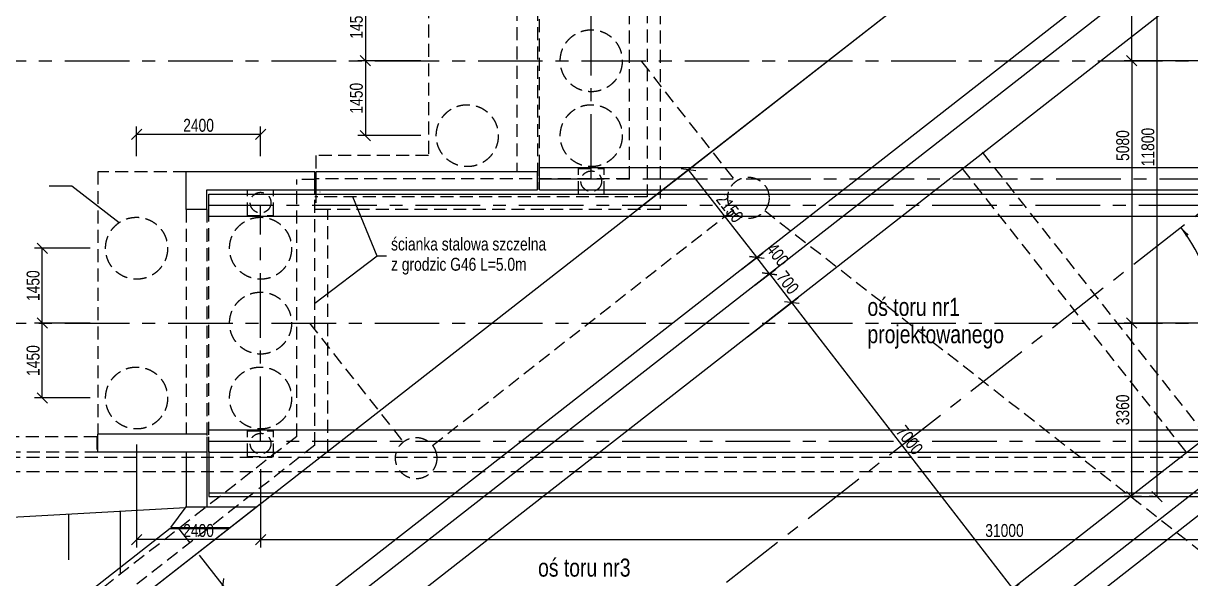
# Model space of a CAD drawing. Header units: millimetres. Extents: x -1069826 to 2704411, y -432732 to 412301.
# Drawn here: x 441120 to 463717, y 27836 to 38589 of the extents above; entities that cross this region are included whole.
import ezdxf

# ---------------------------------------------------------------- set-up
doc = ezdxf.new("R2010")
doc.units = ezdxf.units.MM
doc.header["$LTSCALE"] = 1000
doc.header["$MEASUREMENT"] = 0
doc.linetypes.add('CENTER', pattern=[2, 1.25, -0.25, 0.25, -0.25])
doc.linetypes.add('HIDDEN', pattern=[0.375, 0.25, -0.125])
for name, color, linetype in [('0-RAM-T', 7, 'Continuous'), ('0-T', 7, 'Continuous'), ('61_RZEDNE-T', 7, 'Continuous'), ('AAA_WIADUKT', 7, 'Continuous'), ('DROGO-T', 7, 'Continuous'), ('DROGOWA', 7, 'Continuous'), ('WIADUKT', 7, 'Continuous')]:
    doc.layers.add(name, color=color, linetype=linetype)
doc.styles.add('CDMSTYLE', font='CDMSIMPL', dxfattribs={"width": 0.8, "bigfont": 'CDMBIGPL'})
doc.dimstyles.new('CDMOG-MM-100', dxfattribs={"dimscale": 100, "dimtxt": 2.5, "dimasz": 2, "dimexe": 1.5, "dimexo": 3, "dimgap": 0.5, "dimtad": 1, "dimdec": 0, "dimrnd": 1, "dimzin": 1, "dimdsep": 46, "dimtxsty": 'CDMSTYLE', "dimblk": 'OBLIQUE', "dimblk1": 'OBLIQUE', "dimblk2": 'OBLIQUE', "dimsah": 1, "dimcen": -2.5, "dimclrd": 9, "dimclre": 9, "dimclrt": 9, "dimadec": 0, "dimazin": 0, "dimtfac": 1, "dimtmove": 2, "dimatfit": 3, "dimldrblk": 'OBLIQUE', "dimfxl": 1, "dimtvp": 1, "dimtolj": 1, "dimtzin": 0, "dimarcsym": 0})
doc.dimstyles.new('CDMOG-MM-100$2', dxfattribs={"dimscale": 100, "dimtxt": 2.5, "dimasz": 2, "dimexe": 1.5, "dimexo": 5, "dimgap": 0.5, "dimtad": 1, "dimdec": 0, "dimrnd": 1, "dimzin": 1, "dimdsep": 46, "dimtxsty": 'CDMSTYLE', "dimblk": 'OBLIQUE', "dimblk1": 'CLOSED', "dimblk2": 'CLOSED', "dimsah": 1, "dimtsz": 1, "dimcen": -2.5, "dimclrd": 9, "dimclre": 9, "dimclrt": 9, "dimadec": 0, "dimazin": 0, "dimtfac": 1, "dimtmove": 2, "dimatfit": 3, "dimldrblk": 'CLOSED', "dimfxl": 1, "dimtvp": 1, "dimtolj": 1, "dimtzin": 0, "dimarcsym": 0})

# ---------------------------------------------------------------- blocks, each defined once
blk = doc.blocks.new('*D627')
at = {"color": 9, "linetype": 'ByBlock', "transparency": 16777216}
blk.add_arc((461161, 32784), 3007, 0, 37.9933, dxfattribs=at)
for points in [[(463628, 34457), (463680, 34498), (463531, 34635)], [(464202, 32984), (464135, 32984), (464168, 32784)]]:
    blk.add_solid(points, dxfattribs=at)
at = {"layer": 'Defpoints', "color": 0, "linetype": 'ByBlock', "transparency": 16777216}
for p in [(488819, 54388), (464095, 33443), (427923, 32784), (508072, 32784), (436541, 13553)]:
    blk.add_point(p, dxfattribs=at)
at = {"color": 9, "linetype": 'ByBlock', "transparency": 16777216, "insert": (464070, 34075), "char_height": 250, "attachment_point": 5, "rotation": 293.9454, "style": 'CDMSTYLE'}
blk.add_mtext('\\A1;38°', dxfattribs=at)
blk = doc.blocks.new('_CLOSED')
at = {"color": 0, "linetype": 'ByBlock'}
for p, q in [((-1, 0.17), (0, 0)), ((-1, 0.17), (-1, -0.17)), ((0, 0), (-1, -0.17))]:
    blk.add_line(p, q, dxfattribs=at)
blk = doc.blocks.new('_OBLIQUE')
at = {"color": 0, "linetype": 'ByBlock'}
blk.add_line((-0.5, -0.5), (0.5, 0.5), dxfattribs=at)
blk = doc.blocks.new('*D628')
at = {"color": 9, "linetype": 'ByBlock', "transparency": 16777216}
blk.add_arc((467665, 37864), 3487, 0, 37.9933, dxfattribs=at)
for points in [[(470510, 39832), (470563, 39873), (470413, 40011)], [(471186, 38064), (471119, 38064), (471152, 37864)]]:
    blk.add_solid(points, dxfattribs=at)
at = {"layer": 'Defpoints', "color": 0, "linetype": 'ByBlock', "transparency": 16777216}
for p in [(488819, 54388), (471067, 38628), (427923, 37864), (508072, 37864), (436541, 13553)]:
    blk.add_point(p, dxfattribs=at)
at = {"color": 9, "linetype": 'ByBlock', "transparency": 16777216, "insert": (471128, 39056), "char_height": 250, "attachment_point": 5, "rotation": 288.9966, "style": 'CDMSTYLE'}
blk.add_mtext('\\A1;38°', dxfattribs=at)
blk = doc.blocks.new('*D629')
at = {"color": 9, "linetype": 'ByBlock', "transparency": 16777216}
for p, q in [((455141, 32521), (456115, 33273)), ((460276, 27642), (455996, 33181)), ((459421, 26981), (460395, 27734))]:
    blk.add_line(p, q, dxfattribs=at)
at = {"layer": 'Defpoints', "color": 0, "linetype": 'ByBlock', "transparency": 16777216}
for p in [(455996, 33181), (454903, 32337), (459184, 26798)]:
    blk.add_point(p, dxfattribs=at)
at = {"color": 9, "linetype": 'ByBlock', "transparency": 16777216, "xscale": 200, "yscale": 200, "zscale": 200}
for p, rotation in [((455996, 33181), 127.6932772982284), ((460276, 27642), 307.6932772982284)]:
    blk.add_blockref('_OBLIQUE', p, dxfattribs=dict(at, rotation=rotation))
at = {"color": 9, "linetype": 'ByBlock', "transparency": 16777216, "insert": (458275, 30519), "char_height": 250, "attachment_point": 5, "rotation": 307.6933, "style": 'CDMSTYLE'}
blk.add_mtext('\\A1;7000', dxfattribs=at)
blk = doc.blocks.new('*D631')
at = {"color": 9, "linetype": 'ByBlock', "transparency": 16777216}
for p, q in [((445712, 29957), (445712, 28442)), ((476712, 29957), (476712, 28442)), ((445712, 28592), (476712, 28592))]:
    blk.add_line(p, q, dxfattribs=at)
at = {"layer": 'Defpoints', "color": 0, "linetype": 'ByBlock', "transparency": 16777216}
for p in [(445712, 30257), (476712, 30257), (476712, 28592)]:
    blk.add_point(p, dxfattribs=at)
at = {"color": 9, "linetype": 'ByBlock', "transparency": 16777216, "xscale": 200, "yscale": 200, "zscale": 200, "rotation": 180}
blk.add_blockref('_OBLIQUE', (445712, 28592), dxfattribs=at)
at = {"color": 9, "linetype": 'ByBlock', "transparency": 16777216, "xscale": 200, "yscale": 200, "zscale": 200}
blk.add_blockref('_OBLIQUE', (476712, 28592), dxfattribs=at)
at = {"color": 9, "linetype": 'ByBlock', "transparency": 16777216, "insert": (460113, 28767), "char_height": 250, "attachment_point": 5, "style": 'CDMSTYLE'}
blk.add_mtext('\\A1;\\C1;31000', dxfattribs=at)
blk = doc.blocks.new('*D635')
at = {"color": 9, "linetype": 'ByBlock', "transparency": 16777216}
for p, q in [((455038, 33835), (455441, 34146)), ((455566, 33737), (455322, 34054)), ((455282, 33518), (455685, 33829))]:
    blk.add_line(p, q, dxfattribs=at)
at = {"layer": 'Defpoints', "color": 0, "linetype": 'ByBlock', "transparency": 16777216}
for p in [(455322, 34054), (454800, 33652), (455044, 33335)]:
    blk.add_point(p, dxfattribs=at)
at = {"color": 9, "linetype": 'ByBlock', "transparency": 16777216, "xscale": 200, "yscale": 200, "zscale": 200}
for p, rotation in [((455322, 34054), 127.6182843660991), ((455566, 33737), 307.6182843660991)]:
    blk.add_blockref('_OBLIQUE', p, dxfattribs=dict(at, rotation=rotation))
at = {"color": 9, "linetype": 'ByBlock', "transparency": 16777216, "insert": (455721, 34109), "char_height": 250, "attachment_point": 5, "rotation": 307.6183, "style": 'CDMSTYLE'}
blk.add_mtext('\\A1;400', dxfattribs=at)
blk = doc.blocks.new('*D636')
at = {"color": 9, "linetype": 'ByBlock', "transparency": 16777216}
for p, q in [((455513, 33700), (455684, 33831)), ((455565, 33740), (455993, 33186)), ((455941, 33146), (456112, 33277))]:
    blk.add_line(p, q, dxfattribs=at)
at = {"layer": 'Defpoints', "color": 0, "linetype": 'ByBlock', "transparency": 16777216}
for p in [(455276, 33516), (455993, 33186), (455704, 32962)]:
    blk.add_point(p, dxfattribs=at)
at = {"color": 9, "linetype": 'ByBlock', "transparency": 16777216, "xscale": 200, "yscale": 200, "zscale": 200}
for p, rotation in [((455565, 33740), 127.6718535673705), ((455993, 33186), 307.6718535673705)]:
    blk.add_blockref('_OBLIQUE', p, dxfattribs=dict(at, rotation=rotation))
at = {"color": 9, "linetype": 'ByBlock', "transparency": 16777216, "insert": (455918, 33569), "char_height": 250, "attachment_point": 5, "rotation": 307.6719, "style": 'CDMSTYLE'}
blk.add_mtext('\\A1;700', dxfattribs=at)
blk = doc.blocks.new('*D637')
at = {"color": 9, "linetype": 'ByBlock', "transparency": 16777216}
for p, q in [((453703, 35523), (454114, 35845)), ((455320, 34058), (453996, 35752)), ((455026, 33829), (455438, 34150))]:
    blk.add_line(p, q, dxfattribs=at)
at = {"layer": 'Defpoints', "color": 0, "linetype": 'ByBlock', "transparency": 16777216}
for p in [(453996, 35752), (453466, 35338), (454790, 33644)]:
    blk.add_point(p, dxfattribs=at)
at = {"color": 9, "linetype": 'ByBlock', "transparency": 16777216, "xscale": 200, "yscale": 200, "zscale": 200}
for p, rotation in [((453996, 35752), 127.9932772982257), ((455320, 34058), 307.9932772982257)]:
    blk.add_blockref('_OBLIQUE', p, dxfattribs=dict(at, rotation=rotation))
at = {"color": 9, "linetype": 'ByBlock', "transparency": 16777216, "insert": (454796, 35013), "char_height": 250, "attachment_point": 5, "rotation": 307.9933, "style": 'CDMSTYLE'}
blk.add_mtext('\\A1;2150', dxfattribs=at)
blk = doc.blocks.new('*D640')
at = {"color": 9, "linetype": 'ByBlock', "transparency": 16777216}
for p, q in [((462989, 41224), (462915, 41224)), ((463065, 41224), (463065, 29424)), ((462989, 29424), (462915, 29424))]:
    blk.add_line(p, q, dxfattribs=at)
at = {"layer": 'Defpoints', "color": 0, "linetype": 'ByBlock', "transparency": 16777216}
for p in [(463289, 41224), (463065, 29424), (463289, 29424)]:
    blk.add_point(p, dxfattribs=at)
at = {"color": 9, "linetype": 'ByBlock', "transparency": 16777216, "xscale": 200, "yscale": 200, "zscale": 200}
for p, rotation in [((463065, 41224), 90), ((463065, 29424), 270)]:
    blk.add_blockref('_OBLIQUE', p, dxfattribs=dict(at, rotation=rotation))
at = {"color": 9, "linetype": 'ByBlock', "transparency": 16777216, "insert": (462890, 36193), "char_height": 250, "attachment_point": 5, "rotation": 90, "style": 'CDMSTYLE'}
blk.add_mtext('\\A1;\\C1;11800', dxfattribs=at)
blk = doc.blocks.new('*D642')
at = {"color": 9, "linetype": 'ByBlock', "transparency": 16777216}
for p, q in [((462989, 41224), (462428, 41224)), ((462578, 37864), (462578, 41224)), ((462765, 37864), (462428, 37864))]:
    blk.add_line(p, q, dxfattribs=at)
at = {"layer": 'Defpoints', "color": 0, "linetype": 'ByBlock', "transparency": 16777216}
for p in [(462578, 41224), (463289, 41224), (463065, 37864)]:
    blk.add_point(p, dxfattribs=at)
at = {"color": 9, "linetype": 'ByBlock', "transparency": 16777216, "xscale": 200, "yscale": 200, "zscale": 200}
for p, rotation in [((462578, 41224), 90), ((462578, 37864), 270)]:
    blk.add_blockref('_OBLIQUE', p, dxfattribs=dict(at, rotation=rotation))
at = {"color": 9, "linetype": 'ByBlock', "transparency": 16777216, "insert": (462403, 39651), "char_height": 250, "attachment_point": 5, "rotation": 90, "style": 'CDMSTYLE'}
blk.add_mtext('\\A1;\\C1;3360', dxfattribs=at)
blk = doc.blocks.new('*D644')
at = {"color": 9, "linetype": 'ByBlock', "transparency": 16777216}
for p, q in [((465447, 37864), (462428, 37864)), ((462578, 37864), (462578, 32784)), ((464024, 32784), (462428, 32784))]:
    blk.add_line(p, q, dxfattribs=at)
at = {"layer": 'Defpoints', "color": 0, "linetype": 'ByBlock', "transparency": 16777216}
for p in [(465747, 37864), (462578, 32784), (464324, 32784)]:
    blk.add_point(p, dxfattribs=at)
at = {"color": 9, "linetype": 'ByBlock', "transparency": 16777216, "xscale": 200, "yscale": 200, "zscale": 200}
for p, rotation in [((462578, 37864), 90), ((462578, 32784), 270)]:
    blk.add_blockref('_OBLIQUE', p, dxfattribs=dict(at, rotation=rotation))
at = {"color": 9, "linetype": 'ByBlock', "transparency": 16777216, "insert": (462403, 36222), "char_height": 250, "attachment_point": 5, "rotation": 90, "style": 'CDMSTYLE'}
blk.add_mtext('\\A1;\\C1;5080', dxfattribs=at)
blk = doc.blocks.new('*D648')
at = {"color": 9, "linetype": 'ByBlock', "transparency": 16777216}
for p, q in [((462989, 32784), (462428, 32784)), ((462578, 29424), (462578, 32784)), ((462765, 29424), (462428, 29424))]:
    blk.add_line(p, q, dxfattribs=at)
at = {"layer": 'Defpoints', "color": 0, "linetype": 'ByBlock', "transparency": 16777216}
for p in [(462578, 32784), (463289, 32784), (463065, 29424)]:
    blk.add_point(p, dxfattribs=at)
at = {"color": 9, "linetype": 'ByBlock', "transparency": 16777216, "xscale": 200, "yscale": 200, "zscale": 200}
for p, rotation in [((462578, 32784), 90), ((462578, 29424), 270)]:
    blk.add_blockref('_OBLIQUE', p, dxfattribs=dict(at, rotation=rotation))
at = {"color": 9, "linetype": 'ByBlock', "transparency": 16777216, "insert": (462403, 31104), "char_height": 250, "attachment_point": 5, "rotation": 90, "style": 'CDMSTYLE'}
blk.add_mtext('\\A1;\\C1;3360', dxfattribs=at)
blk = doc.blocks.new('*D871')
at = {"color": 9, "linetype": 'ByBlock', "transparency": 16777216}
for p, q in [((448814, 39314), (447592, 39314)), ((447742, 39314), (447742, 37864)), ((448814, 37864), (447592, 37864))]:
    blk.add_line(p, q, dxfattribs=at)
at = {"layer": 'Defpoints', "color": 0, "linetype": 'ByBlock', "transparency": 16777216}
for p in [(449114, 39314), (447742, 37864), (449114, 37864)]:
    blk.add_point(p, dxfattribs=at)
at = {"color": 9, "linetype": 'ByBlock', "transparency": 16777216, "xscale": 200, "yscale": 200, "zscale": 200}
for p, rotation in [((447742, 39314), 90), ((447742, 37864), 270)]:
    blk.add_blockref('_OBLIQUE', p, dxfattribs=dict(at, rotation=rotation))
at = {"color": 9, "linetype": 'ByBlock', "transparency": 16777216, "insert": (447567, 38589), "char_height": 250, "attachment_point": 5, "rotation": 90, "style": 'CDMSTYLE'}
blk.add_mtext('\\A1;1450', dxfattribs=at)
blk = doc.blocks.new('*D872')
at = {"color": 9, "linetype": 'ByBlock', "transparency": 16777216}
for p, q in [((447742, 37864), (447742, 36414)), ((448814, 36414), (447592, 36414))]:
    blk.add_line(p, q, dxfattribs=at)
at = {"layer": 'Defpoints', "color": 0, "linetype": 'ByBlock', "transparency": 16777216}
for p in [(449114, 37864), (447742, 36414), (449114, 36414)]:
    blk.add_point(p, dxfattribs=at)
at = {"color": 9, "linetype": 'ByBlock', "transparency": 16777216, "xscale": 200, "yscale": 200, "zscale": 200}
for p, rotation in [((447742, 37864), 90), ((447742, 36414), 270)]:
    blk.add_blockref('_OBLIQUE', p, dxfattribs=dict(at, rotation=rotation))
at = {"color": 9, "linetype": 'ByBlock', "transparency": 16777216, "insert": (447567, 37139), "char_height": 250, "attachment_point": 5, "rotation": 90, "style": 'CDMSTYLE'}
blk.add_mtext('\\A1;1450', dxfattribs=at)
blk = doc.blocks.new('*D873')
at = {"color": 9, "linetype": 'ByBlock', "transparency": 16777216}
for p, q in [((443312, 36016), (443312, 36588)), ((445712, 36438), (443312, 36438)), ((445712, 36016), (445712, 36588))]:
    blk.add_line(p, q, dxfattribs=at)
at = {"layer": 'Defpoints', "color": 0, "linetype": 'ByBlock', "transparency": 16777216}
for p in [(443312, 36438), (443312, 35716), (445712, 35716)]:
    blk.add_point(p, dxfattribs=at)
at = {"color": 9, "linetype": 'ByBlock', "transparency": 16777216, "xscale": 200, "yscale": 200, "zscale": 200, "rotation": 180}
blk.add_blockref('_OBLIQUE', (443312, 36438), dxfattribs=at)
at = {"color": 9, "linetype": 'ByBlock', "transparency": 16777216, "xscale": 200, "yscale": 200, "zscale": 200}
blk.add_blockref('_OBLIQUE', (445712, 36438), dxfattribs=at)
at = {"color": 9, "linetype": 'ByBlock', "transparency": 16777216, "insert": (444512, 36613), "char_height": 250, "attachment_point": 5, "style": 'CDMSTYLE'}
blk.add_mtext('\\A1;2400', dxfattribs=at)
blk = doc.blocks.new('*D874')
at = {"color": 9, "linetype": 'ByBlock', "transparency": 16777216}
for p, q in [((442412, 32784), (441335, 32784)), ((441485, 31334), (441485, 32784)), ((442412, 31334), (441335, 31334))]:
    blk.add_line(p, q, dxfattribs=at)
at = {"layer": 'Defpoints', "color": 0, "linetype": 'ByBlock', "transparency": 16777216}
for p in [(441485, 32784), (442712, 32784), (442712, 31334)]:
    blk.add_point(p, dxfattribs=at)
at = {"color": 9, "linetype": 'ByBlock', "transparency": 16777216, "xscale": 200, "yscale": 200, "zscale": 200}
for p, rotation in [((441485, 32784), 90), ((441485, 31334), 270)]:
    blk.add_blockref('_OBLIQUE', p, dxfattribs=dict(at, rotation=rotation))
at = {"color": 9, "linetype": 'ByBlock', "transparency": 16777216, "insert": (441310, 32059), "char_height": 250, "attachment_point": 5, "rotation": 90, "style": 'CDMSTYLE'}
blk.add_mtext('\\A1;1450', dxfattribs=at)
blk = doc.blocks.new('*D875')
at = {"color": 9, "linetype": 'ByBlock', "transparency": 16777216}
for p, q in [((442412, 34234), (441335, 34234)), ((441485, 32784), (441485, 34234))]:
    blk.add_line(p, q, dxfattribs=at)
at = {"layer": 'Defpoints', "color": 0, "linetype": 'ByBlock', "transparency": 16777216}
for p in [(441485, 34234), (442712, 34234), (442712, 32784)]:
    blk.add_point(p, dxfattribs=at)
at = {"color": 9, "linetype": 'ByBlock', "transparency": 16777216, "xscale": 200, "yscale": 200, "zscale": 200}
for p, rotation in [((441485, 34234), 90), ((441485, 32784), 270)]:
    blk.add_blockref('_OBLIQUE', p, dxfattribs=dict(at, rotation=rotation))
at = {"color": 9, "linetype": 'ByBlock', "transparency": 16777216, "insert": (441310, 33509), "char_height": 250, "attachment_point": 5, "rotation": 90, "style": 'CDMSTYLE'}
blk.add_mtext('\\A1;1450', dxfattribs=at)
blk = doc.blocks.new('*D876')
at = {"color": 9, "linetype": 'ByBlock', "transparency": 16777216}
for p, q in [((443312, 30434), (443312, 28442)), ((445712, 28592), (443312, 28592))]:
    blk.add_line(p, q, dxfattribs=at)
at = {"layer": 'Defpoints', "color": 0, "linetype": 'ByBlock', "transparency": 16777216}
for p in [(443312, 30734), (445712, 30257), (443312, 28592)]:
    blk.add_point(p, dxfattribs=at)
at = {"color": 9, "linetype": 'ByBlock', "transparency": 16777216, "xscale": 200, "yscale": 200, "zscale": 200, "rotation": 180}
blk.add_blockref('_OBLIQUE', (443312, 28592), dxfattribs=at)
at = {"color": 9, "linetype": 'ByBlock', "transparency": 16777216, "xscale": 200, "yscale": 200, "zscale": 200}
blk.add_blockref('_OBLIQUE', (445712, 28592), dxfattribs=at)
at = {"color": 9, "linetype": 'ByBlock', "transparency": 16777216, "insert": (444512, 28767), "char_height": 250, "attachment_point": 5, "style": 'CDMSTYLE'}
blk.add_mtext('\\A1;2400', dxfattribs=at)
blk = doc.blocks.new('*D878')
at = {"color": 9, "linetype": 'ByBlock', "transparency": 16777216}
for p, q in [((444526, 28292), (445080, 27583)), ((444987, 27701), (443411, 26470)), ((442950, 27061), (443504, 26351))]:
    blk.add_line(p, q, dxfattribs=at)
at = {"layer": 'Defpoints', "color": 0, "linetype": 'ByBlock', "transparency": 16777216}
for p in [(444341, 28528), (442765, 27297), (443411, 26470)]:
    blk.add_point(p, dxfattribs=at)
at = {"color": 9, "linetype": 'ByBlock', "transparency": 16777216, "xscale": 200, "yscale": 200, "zscale": 200}
for p, rotation in [((444987, 27701), 37.99327729822876), ((443411, 26470), 217.9932772982288)]:
    blk.add_blockref('_OBLIQUE', p, dxfattribs=dict(at, rotation=rotation))
at = {"color": 9, "linetype": 'ByBlock', "transparency": 16777216, "insert": (444092, 27223), "char_height": 250, "attachment_point": 5, "rotation": 37.9933, "style": 'CDMSTYLE'}
blk.add_mtext('\\A1;2000', dxfattribs=at)

msp = doc.modelspace()

# ---------------------------------------------------------------- linework, layer by layer
at = {"layer": '0-RAM-T', "color": 1, "linetype": 'HIDDEN'}
for centre in [(452113.5781, 37863.7925), (449713.5781, 36413.7925), (452113.5781, 36413.7925), (443312.322, 34233.7925), (445712.322, 34233.7925), (445712.322, 32783.7925), (443312.322, 31333.7925), (445712.322, 31333.7925)]:
    msp.add_circle(centre, 600, dxfattribs=at)
at = {"layer": '0-T', "color": 1, "linetype": 'HIDDEN'}
for p, q in [((451113.5781, 35795.7925), (451113.5781, 40023.7925)), ((444712.322, 30623.7925), (444712.322, 34851.7925))]:
    msp.add_line(p, q, dxfattribs=at)
at = {"layer": '0-T', "color": 1, "linetype": 'Continuous'}
for p, q in [((444272.322, 34983.7925), (444272.322, 35715.7925)), ((451113.5781, 35365.7925), (451113.5781, 35795.7925)), ((444672.322, 34983.7925), (444272.322, 34983.7925)), ((442562.322, 30283.7925), (442562.322, 30635.7925)), ((444672.322, 30583.7925), (444672.322, 30260.7925)), ((444672.322, 30285.7925), (444272.322, 30285.7925)), ((444272.322, 30283.7925), (444272.322, 29223.8822)), ((444672.322, 30260.7925), (444672.322, 29223.8822)), ((445697.2085, 29270.0766), (439419.4892, 24366.5708)), ((444272.322, 29223.8822), (445638.0681, 29223.8822)), ((443963.2166, 28803.8925), (445100.3758, 28803.8925)), ((443977.9363, 28823.8925), (445125.9809, 28823.8925))]:
    msp.add_line(p, q, dxfattribs=at)
at = {"layer": '0-T', "color": 40, "linetype": 'HIDDEN'}
for p, q in [((451863.5781, 35780.7925), (452363.5781, 35780.7925)), ((451863.5781, 35280.7925), (451863.5781, 35780.7925)), ((452363.5781, 35280.7925), (452363.5781, 35780.7925)), ((445462.322, 35366.7925), (445962.322, 35366.7925)), ((445462.322, 34866.7925), (445462.322, 35366.7925)), ((445962.322, 34866.7925), (445962.322, 35366.7925)), ((451863.5781, 35280.7925), (452363.5781, 35280.7925)), ((445462.322, 34866.7925), (445962.322, 34866.7925)), ((445462.322, 30200.7925), (445462.322, 30700.7925)), ((445462.322, 30700.7925), (445962.322, 30700.7925)), ((445962.322, 30200.7925), (445962.322, 30700.7925)), ((445462.322, 30200.7925), (445962.322, 30200.7925))]:
    msp.add_line(p, q, dxfattribs=at)
at = {"layer": '0-T', "color": 9, "linetype": 'Continuous'}
for p, q in [((444712.322, 30303.7925), (444712.322, 29423.7925)), ((441991.4097, 29080.7257), (441991.4097, 28197.1064)), ((442991.4097, 29136.7352), (442991.4097, 27917.9272))]:
    msp.add_line(p, q, dxfattribs=at)
at = {"layer": '0-T', "color": 1, "linetype": 'Continuous'}
for points in [[(451073.5781, 35365.7925), (451073.5781, 35715.7925), (446782.322, 35715.7925), (446782.322, 35365.7925), (451073.5781, 35365.7925)], [(444672.322, 34983.7925), (444672.322, 35365.7925), (446762.322, 35365.7925)]]:
    msp.add_lwpolyline(points, dxfattribs=at)
at = {"layer": '0-T', "color": 40, "linetype": 'HIDDEN'}
for centre in [(452113.5781, 35530.7925), (445712.322, 35116.7925), (445712.322, 30450.7925)]:
    msp.add_circle(centre, 200, dxfattribs=at)
at = {"layer": '61_RZEDNE-T', "color": 9, "linetype": 'Continuous', "flags": 128}
msp.add_lwpolyline([(444260.4976, 29207.8161), (433362.3926, 28597.4189), (427922.5601, 28786.5118)], dxfattribs=at)
at = {"layer": 'AAA_WIADUKT', "color": 9, "linetype": 'Continuous', "lineweight": 25}
for p, q in [((481346.6822, 54387.6234), (429068.5627, 13553.3573)), ((481996.4875, 54387.6234), (429718.368, 13553.3573)), ((495642.3986, 54387.6234), (454417.7851, 22187.2142)), ((496292.2039, 54387.6234), (454664.0127, 21871.981)), ((444712.322, 29500.7925), (477712.322, 29500.7925)), ((444712.322, 29423.7925), (477712.322, 29423.7925))]:
    msp.add_line(p, q, dxfattribs=at)
at = {"layer": 'AAA_WIADUKT', "color": 1, "linetype": 'Continuous', "lineweight": 25}
for p, q in [((483133.6468, 54387.6234), (430855.5272, 13553.3573)), ((477853.9788, 54387.6234), (438473.7897, 23627.888)), ((494505.2393, 54387.6234), (453986.8867, 22738.8723)), ((474682.3002, 51910.2357), (453008.3596, 34980.7925)), ((451113.5781, 35795.7925), (484113.5781, 35795.7925)), ((444712.322, 35281.7925), (477712.322, 35281.7925)), ((451113.5781, 35365.7925), (484113.5781, 35365.7925)), ((444712.322, 34851.7925), (477712.322, 34851.7925)), ((444712.322, 30715.7925), (477712.322, 30715.7925)), ((444712.322, 30285.7925), (477712.322, 30285.7925)), ((443963.2166, 28803.8925), (438042.8914, 24179.5461))]:
    msp.add_line(p, q, dxfattribs=at)
at = {"layer": 'AAA_WIADUKT', "color": 2, "linetype": 'CENTER', "lineweight": 25}
for p, q in [((488819.4431, 54387.6234), (436541.3235, 13553.3573)), ((427922.5601, 37863.7925), (508072.2176, 37863.7925)), ((427922.5601, 32783.7925), (508072.2176, 32783.7925))]:
    msp.add_line(p, q, dxfattribs=at)
at = {"layer": 'AAA_WIADUKT', "color": 1, "linetype": 'HIDDEN'}
for p, q in [((452844.9068, 41823.7925), (452844.9068, 35580.7925)), ((453194.9068, 41843.7925), (453194.9068, 35230.7925)), ((453444.9068, 41823.7925), (453444.9068, 34980.7925)), ((448963.5781, 40063.7925), (448963.5781, 36030.6443)), ((450673.5781, 40013.7925), (450673.5781, 35715.7925)), ((451073.5781, 40013.7925), (451073.5781, 35373.7925)), ((448963.5781, 36030.6443), (446782.322, 36030.6443)), ((446782.322, 36030.6443), (446782.322, 35663.7925)), ((442562.322, 35715.7925), (442562.322, 30635.7925)), ((444272.322, 35715.7925), (442562.322, 35715.7925)), ((446412.322, 30589.9905), (446412.322, 35563.7925)), ((446762.322, 35563.7925), (446412.322, 35563.7925)), ((452844.9068, 35580.7925), (446762.322, 35580.7925)), ((446762.322, 30419.2586), (446762.322, 35563.7925)), ((446782.322, 35363.7925), (446782.322, 34983.7925)), ((453194.9068, 35230.7925), (446762.322, 35230.7925)), ((444272.322, 34983.7925), (444272.322, 30635.7925)), ((444672.322, 34983.7925), (444672.322, 30583.7925)), ((446862.322, 34983.7925), (446762.322, 34983.7925)), ((453444.9068, 34980.7925), (446782.322, 34980.7925)), ((447012.322, 30283.7925), (447012.322, 34980.7925))]:
    msp.add_line(p, q, dxfattribs=at)
at = {"layer": 'AAA_WIADUKT', "color": 1, "linetype": 'CENTER'}
for p, q in [((452113.5781, 35580.7925), (452113.5781, 40146.7925)), ((445712.322, 30500.7925), (445712.322, 35066.7925))]:
    msp.add_line(p, q, dxfattribs=at)
at = {"layer": 'AAA_WIADUKT', "color": 1, "linetype": 'CENTER', "lineweight": 25}
for p, q in [((451113.5781, 35580.7925), (484113.5781, 35580.7925)), ((444712.322, 35066.7925), (477712.322, 35066.7925)), ((444712.322, 30500.7925), (477712.322, 30500.7925))]:
    msp.add_line(p, q, dxfattribs=at)
at = {"layer": 'AAA_WIADUKT', "color": 1, "linetype": 'Continuous'}
for p, q in [((444712.322, 34851.7925), (444712.322, 35281.7925)), ((444672.322, 30635.7925), (442562.322, 30635.7925)), ((444712.322, 30283.7925), (444712.322, 30583.7925)), ((444292.322, 30285.7925), (442562.322, 30285.7925))]:
    msp.add_line(p, q, dxfattribs=at)
at = {"layer": 'AAA_WIADUKT', "color": 5, "linetype": 'Continuous', "lineweight": 25}
msp.add_line((446862.322, 35323.2925), (446862.822, 35323.7925), dxfattribs=at)
at = {"layer": 'AAA_WIADUKT', "color": 40, "linetype": 'HIDDEN'}
for p, q in [((442542.322, 30583.7925), (437369.3048, 30583.7925)), ((442542.322, 30583.7925), (442542.322, 30283.7925)), ((442562.322, 30283.7925), (437769.3048, 30283.7925))]:
    msp.add_line(p, q, dxfattribs=at)
at = {"layer": 'AAA_WIADUKT', "color": 1, "linetype": 'HIDDEN', "lineweight": 25}
for p, q in [((446412.322, 30589.9905), (438104.4483, 24100.7378)), ((446762.322, 30419.2586), (438319.8974, 23824.9088))]:
    msp.add_line(p, q, dxfattribs=at)
at = {"layer": 'AAA_WIADUKT', "color": 40, "linetype": 'HIDDEN', "lineweight": 25}
for p, q in [((437809.3048, 30190.7925), (473009.3048, 30190.7925)), ((437809.3048, 29910.7925), (470809.3048, 29910.7925))]:
    msp.add_line(p, q, dxfattribs=at)
at = {"layer": 'DROGO-T', "color": 1, "linetype": 'Continuous'}
for p, q in [((446762.322, 35363.7925), (446762.322, 35715.7925)), ((443977.9363, 28823.8925), (444272.322, 29223.8822))]:
    msp.add_line(p, q, dxfattribs=at)
at = {"layer": 'DROGO-T', "color": 9, "linetype": 'Continuous'}
for p, q in [((441617.6185, 35439.7306), (442055.8727, 35439.7306)), ((442055.8727, 35439.7306), (442976.734, 34731.1663)), ((447971.7898, 34077.2755), (447499.3745, 35230.7925)), ((447971.7898, 34077.2755), (446762.322, 33165.5133)), ((448146.899, 34077.2755), (447971.7898, 34077.2755))]:
    msp.add_line(p, q, dxfattribs=at)
at = {"layer": 'DROGO-T', "color": 4, "linetype": 'Continuous'}
msp.add_line((444125.6679, 28803.8925), (444341.1171, 28528.0635), dxfattribs=at)
at = {"layer": 'DROGOWA', "color": 9, "linetype": 'HIDDEN'}
for p, q in [((453084.1947, 37851.1413), (454909.3553, 35524.2831)), ((464023.4215, 30599.4082), (459684.6372, 36092.6319)), ((463630.0068, 30290.8183), (459291.2225, 35784.042)), ((449041.1531, 30412.9609), (454841.4959, 34962.6826)), ((455471.4331, 34963.2924), (467498.8735, 25566.6635)), ((446662.322, 32783.7925), (448476.3148, 30483.3212))]:
    msp.add_line(p, q, dxfattribs=at)
for centre in [(455156.2258, 35209.5532), (448723.9901, 30169.2241)]:
    msp.add_circle(centre, 400, dxfattribs=at)
at = {"layer": 'WIADUKT', "color": 1, "linetype": 'Continuous'}
msp.add_line((446762.322, 35715.7925), (444272.322, 35715.7925), dxfattribs=at)

# ---------------------------------------------------------------- texts
at = {"layer": '0-T', "color": 1, "linetype": 'Continuous', "style": 'CDMSTYLE', "width": 0.8}
for s, p in [('ścianka stalowa szczelna', (448238.2781, 34190.2059)), ('z grodzic G46 L=5.0m', (448238.2781, 33798.0849))]:
    msp.add_text(s, height=250, dxfattribs=at).set_placement(p)
at = {"layer": 'DROGO-T', "color": 3, "linetype": 'Continuous', "style": 'CDMSTYLE', "width": 0.8}
for s, p in [('oś toru nr1', (457460.7684, 32923.5863)), ('projektowanego', (457460.7684, 32394.7212))]:
    msp.add_text(s, height=350, dxfattribs=at).set_placement(p)
at = {"layer": 'DROGO-T', "color": 9, "linetype": 'Continuous', "style": 'CDMSTYLE', "width": 0.8}
msp.add_text('oś toru nr3', height=350, dxfattribs=at).set_placement((451084.1625, 27874.858))

# ---------------------------------------------------------------- dimensions: what is measured, and where the dimension line sits
at = {"layer": '0-T', "color": 9, "linetype": 'Continuous'}
for base, p1, p2, picture, middle in [((462577.7979, 41223.7925), (463065.1715, 37863.7925), (463289.0659, 41223.7925), '*D642', (462402.7979, 39651.4239)), ((463065.1715, 29423.7925), (463289.0659, 41223.7925), (463289.0659, 29423.7925), '*D640', (462890.1715, 36193.1411)), ((462577.7979, 32783.7925), (465746.8235, 37863.7925), (464323.7866, 32783.7925), '*D644', (462402.7979, 36221.863))]:
    dim = msp.add_linear_dim(base=base, p1=p1, p2=p2, angle=90, text='\\C1;<>', dimstyle='CDMOG-MM-100', dxfattribs=at)
    dim.commit()
    dim.dimension.update_dxf_attribs({"geometry": picture, "text_midpoint": middle, "dimtype": 160})
for p1, p2, distance, picture, middle in [((454789.7617, 33644.1007), (453466.2883, 35338.4791), -672.4197, '*D637', (454795.8621, 35012.9352)), ((455044.0975, 33335.2007), (454799.933, 33652.0455), -658.8388, '*D635', (455721.1113, 34109.4163)), ((455275.8774, 33516.2433), (455703.681, 32962.1679), 365.4421, '*D636', (455917.552, 33569.4904)), ((459183.5022, 26798.0532), (454903.4628, 32337.1201), -1380.8245, '*D629', (458274.5991, 30518.871))]:
    dim = msp.add_aligned_dim(p1=p1, p2=p2, distance=distance, dimstyle='CDMOG-MM-100', dxfattribs=at)
    dim.commit()
    dim.dimension.update_dxf_attribs({"geometry": picture, "text_midpoint": middle})
dim = msp.add_linear_dim(base=(462577.7979, 32783.7925), p1=(463065.1715, 29423.7925), p2=(463289.0659, 32783.7925), angle=90, text='\\C1;<>', dimstyle='CDMOG-MM-100', dxfattribs=at)
dim.commit()
dim.dimension.update_dxf_attribs({"geometry": '*D648', "text_midpoint": (462402.7979, 31103.7925)})
dim = msp.add_linear_dim(base=(476712.322, 28592.376), p1=(445712.322, 30257.248), p2=(476712.322, 30257.248), text='\\C1;<>', dimstyle='CDMOG-MM-100', dxfattribs=at)
dim.commit()
dim.dimension.update_dxf_attribs({"geometry": '*D631', "text_midpoint": (460112.542, 28767.376), "dimtype": 160})
at = {"layer": 'DROGO-T', "color": 1, "linetype": 'Continuous'}
dim = msp.add_angular_dim_2l(base=(464095.2057, 33443.1051), line1=((488819.4431, 54387.6234), (436541.3235, 13553.3573)), line2=((427922.5601, 32783.7925), (508072.2176, 32783.7925)), dimstyle='CDMOG-MM-100$2', override={"dimazin": 1}, dxfattribs=at)
dim.commit()
dim.dimension.update_dxf_attribs({"geometry": '*D627', "text_midpoint": (464069.6691, 34075.4435), "dimtype": 162})
dim = msp.add_angular_dim_2l(base=(471067.3688, 38628.3775), line1=((488819.4431, 54387.6234), (436541.3235, 13553.3573)), line2=((427922.5601, 37863.7925), (508072.2176, 37863.7925)), dimstyle='CDMOG-MM-100$2', override={"dimazin": 1}, dxfattribs=at)
dim.commit()
dim.dimension.update_dxf_attribs({"geometry": '*D628', "text_midpoint": (471127.7506, 39055.9588)})
at = {"layer": 'DROGO-T', "color": 4, "linetype": 'Continuous'}
for base, p1, p2, picture, middle in [((447741.9557, 37863.7925), (449113.5781, 39313.7925), (449113.5781, 37863.7925), '*D871', (447566.9557, 38588.7925)), ((441484.8293, 32783.7925), (442712.322, 31333.7925), (442712.322, 32783.7925), '*D874', (441309.8293, 32058.7925))]:
    dim = msp.add_linear_dim(base=base, p1=p1, p2=p2, angle=90, dimstyle='CDMOG-MM-100', dxfattribs=at)
    dim.commit()
    dim.dimension.update_dxf_attribs({"geometry": picture, "text_midpoint": middle})
for base, p1, p2, picture, middle in [((447741.9557, 36413.7925), (449113.5781, 37863.7925), (449113.5781, 36413.7925), '*D872', (447566.9557, 37138.7925)), ((441484.8293, 34233.7925), (442712.322, 32783.7925), (442712.322, 34233.7925), '*D875', (441309.8293, 33508.7925))]:
    dim = msp.add_linear_dim(base=base, p1=p1, p2=p2, angle=90, dimstyle='CDMOG-MM-100', override={"dimse1": 1}, dxfattribs=at)
    dim.commit()
    dim.dimension.update_dxf_attribs({"geometry": picture, "text_midpoint": middle})
dim = msp.add_linear_dim(base=(443312.322, 36437.7397), p1=(445712.322, 35715.7925), p2=(443312.322, 35715.7925), dimstyle='CDMOG-MM-100', dxfattribs=at)
dim.commit()
dim.dimension.update_dxf_attribs({"geometry": '*D873', "text_midpoint": (444512.322, 36612.7397)})
dim = msp.add_linear_dim(base=(443312.322, 28592.376), p1=(445712.322, 30257.248), p2=(443312.322, 30733.7925), dimstyle='CDMOG-MM-100', override={"dimse1": 1}, dxfattribs=at)
dim.commit()
dim.dimension.update_dxf_attribs({"geometry": '*D876', "text_midpoint": (444512.322, 28767.376)})
dim = msp.add_aligned_dim(p1=(444341.1171, 28528.0635), p2=(442764.9511, 27296.9255), distance=1049.8039, dimstyle='CDMOG-MM-100', dxfattribs=at)
dim.commit()
dim.dimension.update_dxf_attribs({"geometry": '*D878', "text_midpoint": (444091.5363, 27223.0764)})

doc.saveas('drawing.dxf')
